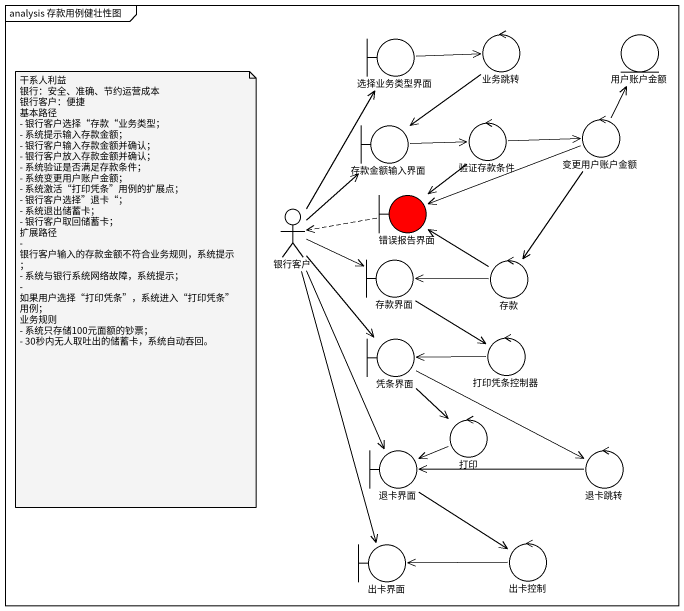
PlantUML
@startuml
mainframe analysis 存款用例健壮性图
boundary 选择业务类型界面
control 业务跳转
entity 用户账户金额
boundary 存款金额输入界面
control 验证存款条件
control 变更用户账户金额
boundary 错误报告界面 #FF0000
actor 银行客户
boundary 存款界面
control 存款
boundary 凭条界面
control 打印凭条控制器
control 打印
boundary 退卡界面
control 退卡跳转
boundary 出卡界面
control 出卡控制
选择业务类型界面 -right-> 业务跳转
业务跳转 --> 存款金额输入界面
存款金额输入界面 -right-> 验证存款条件
验证存款条件 -right-> 变更用户账户金额
验证存款条件 --> 错误报告界面
变更用户账户金额 -up-> 用户账户金额
变更用户账户金额 -left-> 错误报告界面
变更用户账户金额 --> 存款
错误报告界面 .left.> 银行客户
银行客户 -up-> 选择业务类型界面
银行客户 -up-> 存款金额输入界面
银行客户 -right-> 存款界面
银行客户 --> 凭条界面
银行客户 --> 退卡界面
银行客户 --> 出卡界面
存款界面 <-right- 存款
存款界面 --> 打印凭条控制器
存款 -up-> 错误报告界面
凭条界面 <-right- 打印凭条控制器
凭条界面 --> 打印
凭条界面 -right-> 退卡跳转
打印 -left-> 退卡界面
退卡界面 <-right- 退卡跳转
退卡界面 --> 出卡控制
出卡界面 <-right- 出卡控制
note as N1
  干系人利益
  银行：安全、准确、节约运营成本
  银行客户：便捷
  基本路径
  - 银行客户选择“存款“业务类型；
  - 系统提示输入存款金额；
  - 银行客户输入存款金额并确认；
  - 银行客户放入存款金额并确认；
  - 系统验证是否满足存款条件；
  - 系统变更用户账户金额；
  - 系统激活“打印凭条”用例的扩展点；
  - 银行客户选择”退卡“；
  - 系统退出储蓄卡；
  - 银行客户取回储蓄卡；
  扩展路径
  - 银行客户输入的存款金额不符合业务规则，系统提示；
  - 系统与银行系统网络故障，系统提示；
  - 如果用户选择“打印凭条”，系统进入“打印凭条”用例；
  业务规则
  - 系统只存储100元面额的钞票；
  - 30秒内无人取吐出的储蓄卡，系统自动吞回。
end note
@enduml
